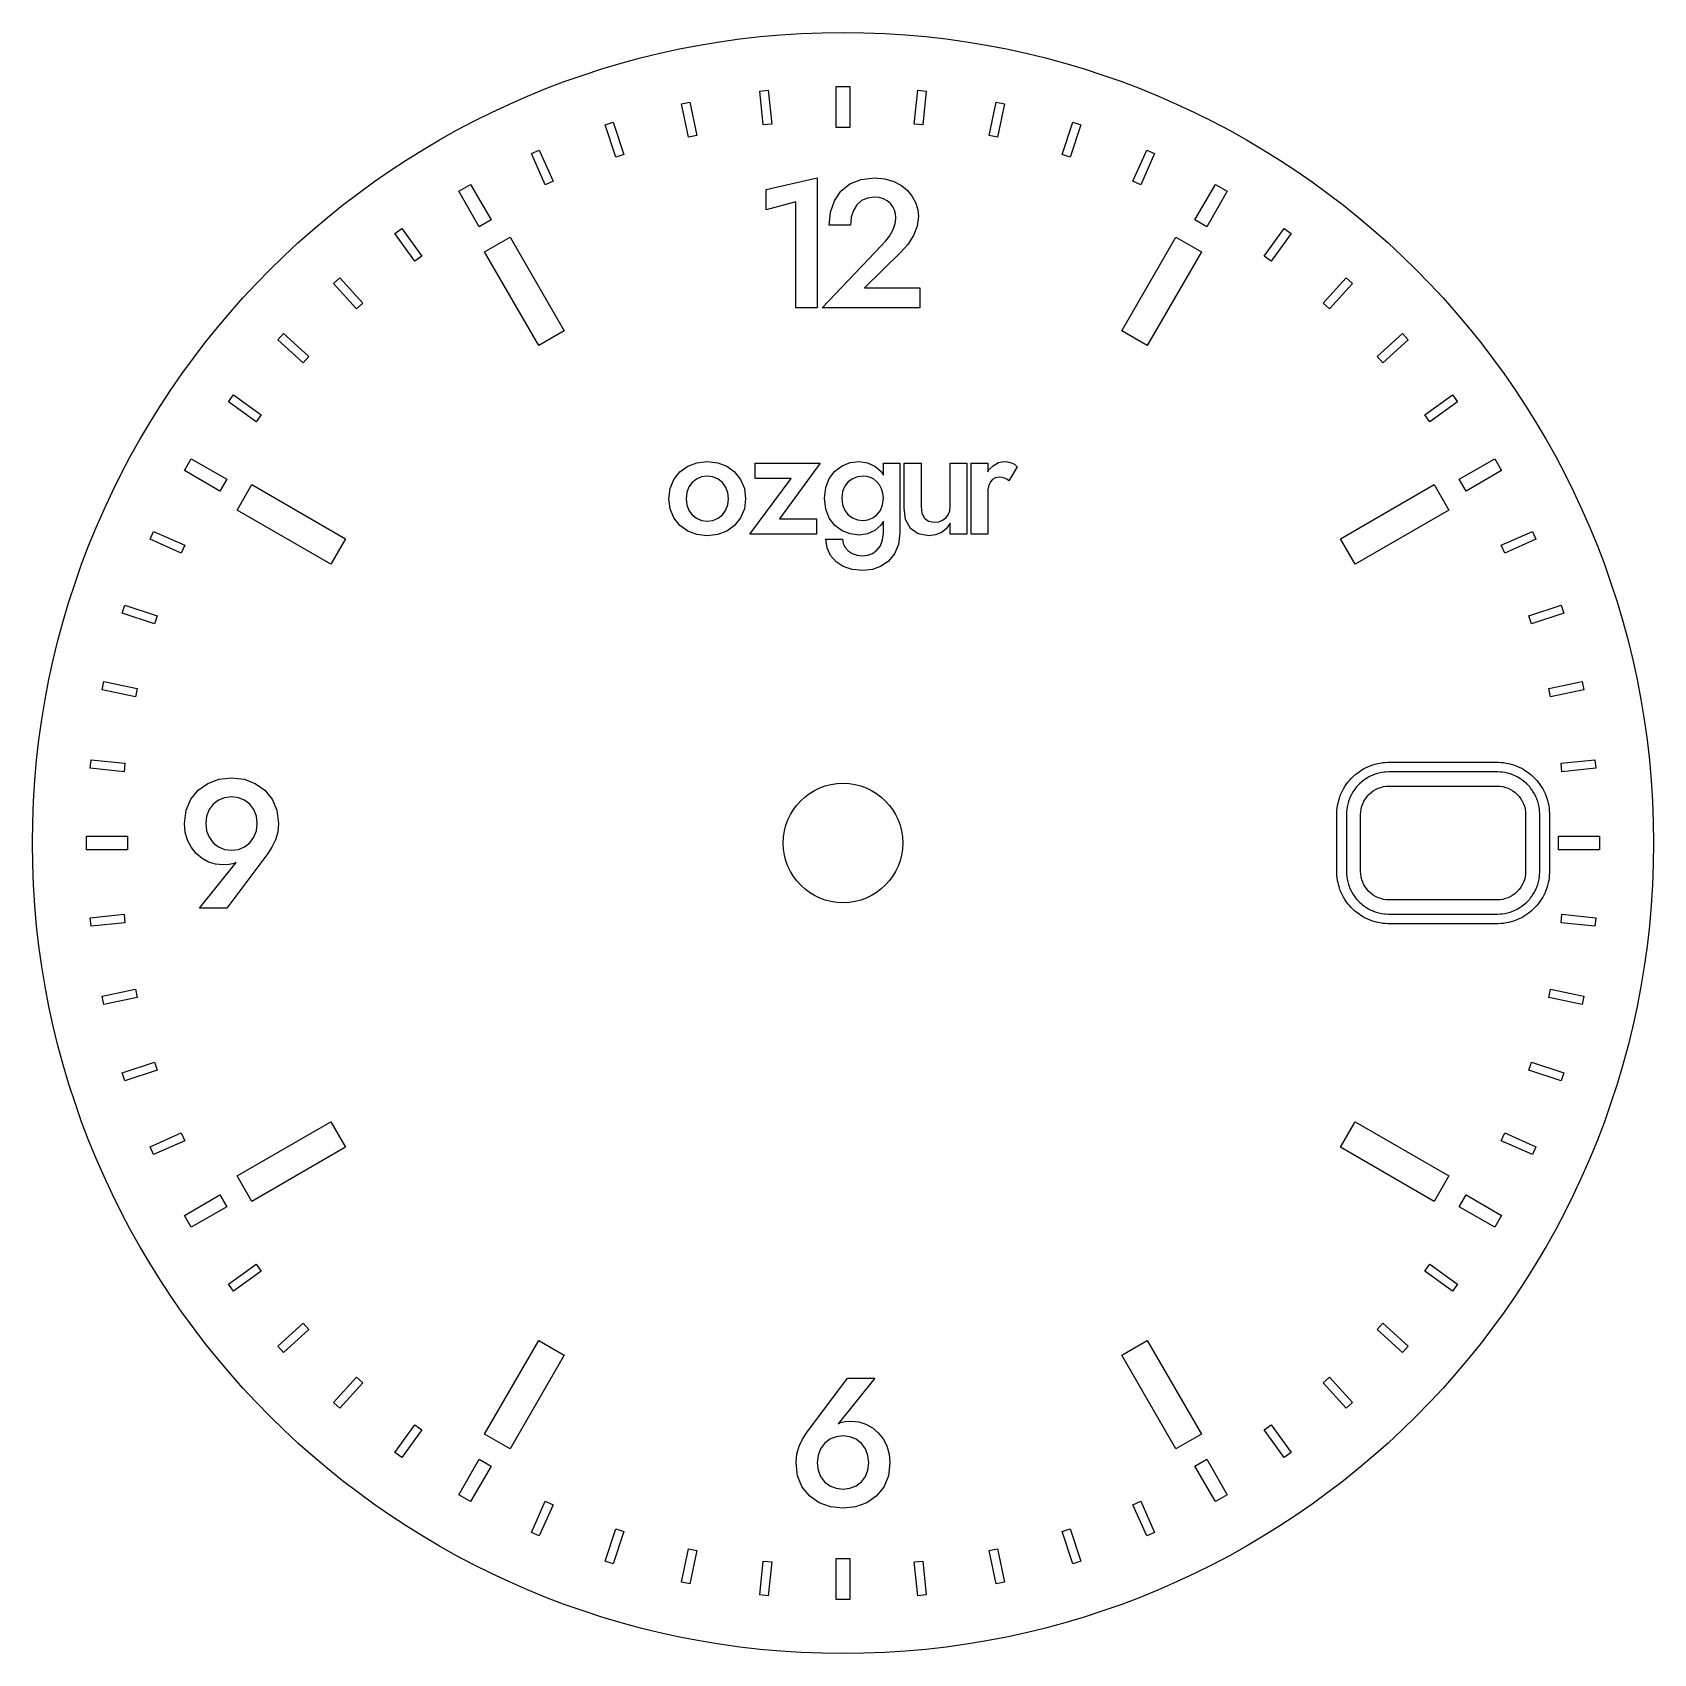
# Model space of a CAD drawing. Header units: millimetres. Extents: x -14.2 to 14.2, y -14.2 to 14.2.
import ezdxf

# ---------------------------------------------------------------- set-up
doc = ezdxf.new("R2010")
doc.units = ezdxf.units.MM
doc.layers.add('ALTIN', color=2, linetype='Continuous')
doc.layers.add('KESIM', color=1, linetype='Continuous')

msp = doc.modelspace()

# ---------------------------------------------------------------- linework, layer by layer
at = {"layer": 'ALTIN'}
for points in [[(-1.4021, 12.6226), (-1.4648, 13.2193), (-1.3156, 13.235), (-1.2529, 12.6383)], [(-0.12, 12.58), (-0.12, 13.3), (0.12, 13.3), (0.12, 12.58)], [(1.2529, 12.6383), (1.3156, 13.235), (1.4648, 13.2193), (1.4021, 12.6226)], [(-2.8386, 12.9938), (-2.6919, 13.025), (-2.5671, 12.4381), (-2.7138, 12.4069)], [(2.6919, 13.025), (2.8386, 12.9938), (2.7138, 12.4069), (2.5671, 12.4381)], [(-3.9958, 12.0552), (-4.1813, 12.6259), (-4.0386, 12.6722), (-3.8532, 12.1016)], [(3.8532, 12.1016), (4.0386, 12.6722), (4.1813, 12.6259), (3.9958, 12.0552)], [(-5.2341, 11.5715), (-5.4781, 12.1196), (-5.3411, 12.1807), (-5.097, 11.6325)], [(5.097, 11.6325), (5.3411, 12.1807), (5.4781, 12.1196), (5.2341, 11.5715)], [(-1.3518, 11.1283), (-1.3518, 11.4884), (-0.4548, 11.6908), (-0.4548, 9.4057), (-0.828, 9.4057), (-0.828, 11.273)], [(0.7775, 11.2872), (0.712, 11.3227), (0.6356, 11.3457), (0.5482, 11.3533), (0.4285, 11.3385), (0.3263, 11.2941), (0.2438, 11.2215), (0.1831, 11.1223), (0.1458, 11.0009), (0.1334, 10.8616), (-0.2428, 10.8616), (-0.2199, 11.0894), (-0.1514, 11.2905), (-0.0375, 11.4587), (0.1203, 11.5864), (0.319, 11.6673), (0.5543, 11.6943), (0.7377, 11.6786), (0.8953, 11.6316), (1.0274, 11.5595), (1.1343, 11.4688), (1.2176, 11.3645), (1.2775, 11.2504), (1.3136, 11.1333), (1.3257, 11.0193), (1.304, 10.8457), (1.2388, 10.6783), (1.1395, 10.5234), (1.0143, 10.386), (0.3775, 9.7592), (1.3518, 9.7592), (1.3518, 9.4057), (-0.3648, 9.4057), (0.6768, 10.5015), (0.7515, 10.5868), (0.8149, 10.6688), (0.8654, 10.7491), (0.9013, 10.8295), (0.9232, 10.9122), (0.9304, 10.9997), (0.9244, 11.0637), (0.9063, 11.1268), (0.8758, 11.1867), (0.8325, 11.2408)], [(-6.3939, 10.8346), (-6.7539, 11.4581), (-6.5461, 11.5781), (-6.1861, 10.9546)], [(6.5461, 11.5781), (6.7539, 11.4581), (6.3939, 10.8346), (6.1861, 10.9546)], [(-7.5255, 10.2304), (-7.8782, 10.7158), (-7.7569, 10.804), (-7.4042, 10.3186)], [(-4.8998, 9.0068), (-5.3502, 8.7468), (-6.3002, 10.3922), (-5.8498, 10.6522)], [(6.3002, 10.3922), (5.3502, 8.7468), (4.8998, 9.0068), (5.8498, 10.6522)], [(7.7569, 10.804), (7.8782, 10.7158), (7.5255, 10.2304), (7.4042, 10.3186)], [(-8.5537, 9.3878), (-8.9552, 9.8336), (-8.8437, 9.934), (-8.4422, 9.4881)], [(8.4422, 9.4881), (8.8437, 9.934), (8.9552, 9.8336), (8.5537, 9.3878)], [(-9.4881, 8.4422), (-9.934, 8.8437), (-9.8336, 8.9552), (-9.3878, 8.5537)], [(9.3878, 8.5537), (9.8336, 8.9552), (9.934, 8.8437), (9.4881, 8.4422)], [(-10.3186, 7.4042), (-10.804, 7.7569), (-10.7158, 7.8782), (-10.2304, 7.5255)], [(10.2304, 7.5255), (10.7158, 7.8782), (10.804, 7.7569), (10.3186, 7.4042)], [(-10.9546, 6.1861), (-11.5781, 6.5461), (-11.4581, 6.7539), (-10.8346, 6.3939)], [(-2.2033, 6.6846), (-2.0411, 6.6225), (-1.9047, 6.5237), (-1.8004, 6.3928), (-1.7342, 6.2345), (-1.7121, 6.0532), (-1.7342, 5.8735), (-1.8004, 5.7148), (-1.9047, 5.5829), (-2.0411, 5.4838), (-2.2033, 5.4217), (-2.3859, 5.401), (-2.567, 5.4217), (-2.7298, 5.4838), (-2.8669, 5.5829), (-2.9714, 5.7148), (-3.0377, 5.8735), (-3.0597, 6.0532), (-3.0377, 6.2345), (-2.9714, 6.3928), (-2.8669, 6.5237), (-2.7298, 6.6225), (-2.567, 6.6846), (-2.3859, 6.7053)], [(-1.6371, 5.4282), (-0.9089, 6.4064), (-1.542, 6.4064), (-1.542, 6.6782), (-0.4007, 6.6782), (-1.1153, 5.6999), (-0.4686, 5.6999), (-0.4686, 5.4282)], [(0.4337, 5.0587), (0.5193, 5.0915), (0.5956, 5.1463), (0.6564, 5.2244), (0.6962, 5.3269), (0.7095, 5.4553), (0.7095, 5.6573), (0.6645, 5.5864), (0.5583, 5.4918), (0.4304, 5.4339), (0.2828, 5.4146), (0.1277, 5.4336), (-0.0174, 5.4906), (-0.1435, 5.5836), (-0.2416, 5.7105), (-0.3046, 5.8704), (-0.3257, 6.0612), (-0.3046, 6.252), (-0.2416, 6.4107), (-0.1435, 6.5367), (-0.0174, 6.6293), (0.1277, 6.6863), (0.2828, 6.7053), (0.4304, 6.6859), (0.5583, 6.6276), (0.6645, 6.534), (0.7095, 6.4643), (0.7095, 6.6782), (0.9974, 6.6782), (0.9974, 5.4553), (0.9747, 5.2496), (0.9065, 5.0834), (0.8016, 4.9552), (0.6687, 4.8643), (0.5158, 4.8102), (0.3507, 4.7921), (0.164, 4.8095), (0.0055, 4.8618), (-0.1222, 4.945), (-0.2174, 5.0562), (-0.2777, 5.1906), (-0.3015, 5.3441), (-0.0081, 5.3441), (0.005, 5.2642), (0.0382, 5.1934), (0.0907, 5.1335), (0.1605, 5.0872), (0.2462, 5.0576), (0.3452, 5.0477)], [(1.7513, 5.6727), (1.8072, 5.7148), (1.8494, 5.7704), (1.8758, 5.8385), (1.8846, 5.9173), (1.8846, 6.6782), (2.178, 6.6782), (2.178, 5.4282), (1.8846, 5.4282), (1.8846, 5.6209), (1.8163, 5.5255), (1.7309, 5.4566), (1.6283, 5.4149), (1.5072, 5.401), (1.3219, 5.4336), (1.1849, 5.5313), (1.1005, 5.6848), (1.0724, 5.8846), (1.0724, 6.6782), (1.3738, 6.6782), (1.3738, 5.9173), (1.3881, 5.7989), (1.4307, 5.7105), (1.5035, 5.6557), (1.6074, 5.6375), (1.6841, 5.6463)], [(3.0123, 6.657), (3.0597, 6.6128), (2.9158, 6.3657), (2.8782, 6.3942), (2.8411, 6.4145), (2.8001, 6.4269), (2.7502, 6.431), (2.6835, 6.4215), (2.6305, 6.3928), (2.5907, 6.3475), (2.5638, 6.288), (2.5485, 6.2159), (2.5434, 6.1321), (2.5434, 5.4282), (2.253, 5.4282), (2.253, 6.6782), (2.5434, 6.6782), (2.5434, 6.5224), (2.5652, 6.5579), (2.6453, 6.6387), (2.7353, 6.6906), (2.8288, 6.7079), (2.8947, 6.7025), (2.9566, 6.6862)], [(10.8346, 6.3939), (11.4581, 6.7539), (11.5781, 6.5461), (10.9546, 6.1861)], [(-8.7468, 5.3502), (-9.0068, 4.8998), (-10.6522, 5.8498), (-10.3922, 6.3002)], [(-2.2856, 5.6717), (-2.1961, 5.7092), (-2.1205, 5.7692), (-2.0628, 5.8481), (-2.0258, 5.9435), (-2.0135, 6.0532), (-2.0258, 6.1631), (-2.0628, 6.2595), (-2.1205, 6.3392), (-2.1961, 6.3984), (-2.2856, 6.435), (-2.3859, 6.4472), (-2.4866, 6.435), (-2.5765, 6.3984), (-2.6518, 6.3392), (-2.7094, 6.2595), (-2.7461, 6.1631), (-2.7583, 6.0532), (-2.7461, 5.9435), (-2.7094, 5.8481), (-2.6518, 5.7692), (-2.5765, 5.7092), (-2.4866, 5.6717), (-2.3859, 5.6591)], [(0.439, 5.6813), (0.5218, 5.7148), (0.5962, 5.7702), (0.6564, 5.8464), (0.6962, 5.9436), (0.7095, 6.0612), (0.7016, 6.1505), (0.6781, 6.2281), (0.6419, 6.2948), (0.5953, 6.3504), (0.541, 6.3943), (0.4811, 6.4251), (0.418, 6.4436), (0.3537, 6.4497), (0.2568, 6.4385), (0.1673, 6.4047), (0.0903, 6.3495), (0.0301, 6.2731), (-0.0087, 6.1768), (-0.0217, 6.0612), (-0.0087, 5.9455), (0.0301, 5.8481), (0.0903, 5.7706), (0.1673, 5.7148), (0.2568, 5.6813), (0.3537, 5.6702)], [(10.6522, 5.8498), (9.0068, 4.8998), (8.7468, 5.3502), (10.3922, 6.3002)], [(-12.1807, 5.3411), (-12.1196, 5.4781), (-11.5715, 5.2341), (-11.6325, 5.097)], [(11.5715, 5.2341), (12.1196, 5.4781), (12.1807, 5.3411), (11.6325, 5.097)], [(-12.1016, 3.8532), (-12.6722, 4.0386), (-12.6259, 4.1813), (-12.0552, 3.9958)], [(12.0552, 3.9958), (12.6259, 4.1813), (12.6722, 4.0386), (12.1016, 3.8532)], [(-12.4381, 2.5671), (-13.025, 2.6919), (-12.9938, 2.8386), (-12.4069, 2.7138)], [(12.9938, 2.8386), (13.025, 2.6919), (12.4381, 2.5671), (12.4069, 2.7138)], [(-12.6383, 1.2529), (-13.235, 1.3156), (-13.2193, 1.4648), (-12.6226, 1.4021)], [(13.2193, 1.4648), (13.235, 1.3156), (12.6383, 1.2529), (12.6226, 1.4021)], [(-11.5625, 0.19), (-11.5762, 0.3443), (-11.5484, 0.5768), (-11.4652, 0.7732), (-11.3354, 0.931), (-11.1679, 1.0479), (-10.9702, 1.1202), (-10.75, 1.1443), (-10.5298, 1.1202), (-10.3321, 1.0479), (-10.1646, 0.931), (-10.0348, 0.7732), (-9.9516, 0.5768), (-9.9238, 0.3443), (-9.9375, 0.193), (-9.9786, 0.0545), (-10.0397, -0.0714), (-10.1137, -0.1861), (-10.8304, -1.1443), (-11.3125, -1.1443), (-10.6654, -0.3429), (-10.7003, -0.3598), (-10.7924, -0.3791), (-10.8982, -0.3855), (-11.0292, -0.3727), (-11.1533, -0.3342), (-11.2678, -0.271), (-11.3703, -0.1846), (-11.4563, -0.0773), (-11.5214, 0.0485)], [(12.413, -0.6106), (12.4058, -0.6592), (12.3978, -0.6996), (12.3859, -0.7472), (12.3739, -0.7866), (12.3574, -0.8328), (12.3416, -0.8709), (12.3206, -0.9153), (12.3012, -0.9516), (12.276, -0.9937), (12.2531, -1.028), (12.2239, -1.0674), (12.1977, -1.0993), (12.1648, -1.1356), (12.1356, -1.1648), (12.0993, -1.1977), (12.0674, -1.2239), (12.028, -1.2531), (11.9937, -1.276), (11.9516, -1.3012), (11.9153, -1.3206), (11.8709, -1.3416), (11.8328, -1.3574), (11.7866, -1.3739), (11.7472, -1.3859), (11.6996, -1.3978), (11.6592, -1.4058), (11.6106, -1.413), (11.5696, -1.4171), (11.5206, -1.4195), (11.5, -1.42), (9.6, -1.42), (9.5794, -1.4195), (9.5304, -1.4171), (9.4894, -1.413), (9.4408, -1.4058), (9.4004, -1.3978), (9.3528, -1.3859), (9.3134, -1.3739), (9.2672, -1.3574), (9.2291, -1.3416), (9.1847, -1.3206), (9.1484, -1.3012), (9.1063, -1.276), (9.072, -1.2531), (9.0326, -1.2239), (9.0007, -1.1977), (8.9644, -1.1648), (8.9352, -1.1356), (8.9023, -1.0993), (8.8761, -1.0674), (8.8469, -1.028), (8.824, -0.9937), (8.7988, -0.9516), (8.7794, -0.9153), (8.7584, -0.8709), (8.7426, -0.8328), (8.7261, -0.7866), (8.7141, -0.7472), (8.7022, -0.6996), (8.6942, -0.6592), (8.687, -0.6106), (8.6829, -0.5696), (8.6805, -0.5206), (8.68, -0.5), (8.68, 0.5), (8.6805, 0.5206), (8.6829, 0.5696), (8.687, 0.6106), (8.6942, 0.6592), (8.7022, 0.6996), (8.7141, 0.7472), (8.7261, 0.7866), (8.7426, 0.8328), (8.7584, 0.8709), (8.7794, 0.9153), (8.7988, 0.9516), (8.824, 0.9937), (8.8469, 1.028), (8.8761, 1.0674), (8.9023, 1.0993), (8.9352, 1.1356), (8.9644, 1.1648), (9.0007, 1.1977), (9.0326, 1.2239), (9.072, 1.2531), (9.1063, 1.276), (9.1484, 1.3012), (9.1847, 1.3206), (9.2291, 1.3416), (9.2672, 1.3574), (9.3134, 1.3739), (9.3528, 1.3859), (9.4004, 1.3978), (9.4408, 1.4058), (9.4894, 1.413), (9.5304, 1.4171), (9.5794, 1.4195), (9.6, 1.42), (11.5, 1.42), (11.5206, 1.4195), (11.5696, 1.4171), (11.6106, 1.413), (11.6592, 1.4058), (11.6996, 1.3978), (11.7472, 1.3859), (11.7866, 1.3739), (11.8328, 1.3574), (11.8709, 1.3416), (11.9153, 1.3206), (11.9516, 1.3012), (11.9937, 1.276), (12.028, 1.2531), (12.0674, 1.2239), (12.0993, 1.1977), (12.1356, 1.1648), (12.1648, 1.1356), (12.1977, 1.0993), (12.2239, 1.0674), (12.2531, 1.028), (12.276, 0.9937), (12.3012, 0.9516), (12.3206, 0.9153), (12.3416, 0.8709), (12.3574, 0.8328), (12.3739, 0.7866), (12.3859, 0.7472), (12.3978, 0.6996), (12.4058, 0.6592), (12.413, 0.6106), (12.4171, 0.5696), (12.4195, 0.5206), (12.42, 0.5), (12.42, -0.5), (12.4195, -0.5206), (12.4171, -0.5696)], [(12.2473, 0.5613), (12.2449, 0.5857), (12.2377, 0.6342), (12.2329, 0.6583), (12.221, 0.7059), (12.2139, 0.7294), (12.1973, 0.7756), (12.1879, 0.7982), (12.167, 0.8426), (12.1554, 0.8642), (12.1302, 0.9063), (12.1165, 0.9267), (12.0873, 0.9661), (12.0717, 0.9851), (12.0388, 1.0214), (12.0214, 1.0388), (11.9851, 1.0717), (11.9661, 1.0873), (11.9267, 1.1165), (11.9063, 1.1302), (11.8642, 1.1554), (11.8426, 1.167), (11.7982, 1.1879), (11.7756, 1.1973), (11.7294, 1.2139), (11.7059, 1.221), (11.6583, 1.2329), (11.6342, 1.2377), (11.5857, 1.2449), (11.5613, 1.2473), (11.5123, 1.2497), (11.5, 1.25), (9.6, 1.25), (9.5877, 1.2497), (9.5387, 1.2473), (9.5143, 1.2449), (9.4658, 1.2377), (9.4417, 1.2329), (9.3941, 1.221), (9.3706, 1.2139), (9.3244, 1.1973), (9.3018, 1.1879), (9.2574, 1.167), (9.2358, 1.1554), (9.1937, 1.1302), (9.1733, 1.1165), (9.1339, 1.0873), (9.1149, 1.0717), (9.0786, 1.0388), (9.0612, 1.0214), (9.0283, 0.9851), (9.0127, 0.9661), (8.9835, 0.9267), (8.9698, 0.9063), (8.9446, 0.8642), (8.933, 0.8426), (8.9121, 0.7982), (8.9027, 0.7756), (8.8861, 0.7294), (8.879, 0.7059), (8.8671, 0.6583), (8.8623, 0.6342), (8.8551, 0.5857), (8.8527, 0.5613), (8.8503, 0.5123), (8.85, 0.5), (8.85, -0.5), (8.8503, -0.5123), (8.8527, -0.5613), (8.8551, -0.5857), (8.8623, -0.6342), (8.8671, -0.6583), (8.879, -0.7059), (8.8861, -0.7294), (8.9027, -0.7756), (8.9121, -0.7982), (8.933, -0.8426), (8.9446, -0.8642), (8.9698, -0.9063), (8.9835, -0.9267), (9.0127, -0.9661), (9.0283, -0.9851), (9.0612, -1.0214), (9.0786, -1.0388), (9.1149, -1.0717), (9.1339, -1.0873), (9.1733, -1.1165), (9.1937, -1.1302), (9.2358, -1.1554), (9.2574, -1.167), (9.3018, -1.1879), (9.3244, -1.1973), (9.3706, -1.2139), (9.3941, -1.221), (9.4417, -1.2329), (9.4658, -1.2377), (9.5143, -1.2449), (9.5387, -1.2473), (9.5877, -1.2497), (9.6, -1.25), (11.5, -1.25), (11.5123, -1.2497), (11.5613, -1.2473), (11.5857, -1.2449), (11.6342, -1.2377), (11.6583, -1.2329), (11.7059, -1.221), (11.7294, -1.2139), (11.7756, -1.1973), (11.7982, -1.1879), (11.8426, -1.167), (11.8642, -1.1554), (11.9063, -1.1302), (11.9267, -1.1165), (11.9661, -1.0873), (11.9851, -1.0717), (12.0214, -1.0388), (12.0388, -1.0214), (12.0717, -0.9851), (12.0873, -0.9661), (12.1165, -0.9267), (12.1302, -0.9063), (12.1554, -0.8642), (12.167, -0.8426), (12.1879, -0.7982), (12.1973, -0.7756), (12.2139, -0.7294), (12.221, -0.7059), (12.2329, -0.6583), (12.2377, -0.6342), (12.2449, -0.5857), (12.2473, -0.5613), (12.2497, -0.5123), (12.25, -0.5), (12.25, 0.5), (12.2497, 0.5123)], [(-11.2035, 0.3443), (-11.1887, 0.2138), (-11.1443, 0.0997), (-11.0737, 0.0049), (-10.9815, -0.0676), (-10.8722, -0.1131), (-10.75, -0.1283), (-10.628, -0.1131), (-10.519, -0.0676), (-10.4269, 0.0049), (-10.3568, 0.0997), (-10.3119, 0.2138), (-10.297, 0.3443), (-10.3119, 0.474), (-10.3568, 0.5869), (-10.4269, 0.68), (-10.519, 0.7506), (-10.628, 0.7954), (-10.75, 0.8104), (-10.8722, 0.7954), (-10.9815, 0.7506), (-11.0737, 0.68), (-11.1443, 0.5869), (-11.1887, 0.474)], [(-12.58, -0.12), (-13.3, -0.12), (-13.3, 0.12), (-12.58, 0.12)], [(12.58, 0.12), (13.3, 0.12), (13.3, -0.12), (12.58, -0.12)], [(-12.6226, -1.4021), (-13.2193, -1.4648), (-13.235, -1.3156), (-12.6383, -1.2529)], [(12.6383, -1.2529), (13.235, -1.3156), (13.2193, -1.4648), (12.6226, -1.4021)], [(-12.4069, -2.7138), (-12.9938, -2.8386), (-13.025, -2.6919), (-12.4381, -2.5671)], [(12.4381, -2.5671), (13.025, -2.6919), (12.9938, -2.8386), (12.4069, -2.7138)], [(-12.6259, -4.1813), (-12.6722, -4.0386), (-12.1016, -3.8532), (-12.0552, -3.9958)], [(12.1016, -3.8532), (12.6722, -4.0386), (12.6259, -4.1813), (12.0552, -3.9958)], [(-12.1196, -5.4781), (-12.1807, -5.3411), (-11.6325, -5.097), (-11.5715, -5.2341)], [(-10.6522, -5.8498), (-9.0068, -4.8998), (-8.7468, -5.3502), (-10.3922, -6.3002)], [(10.3922, -6.3002), (8.7468, -5.3502), (9.0068, -4.8998), (10.6522, -5.8498)], [(11.6325, -5.097), (12.1807, -5.3411), (12.1196, -5.4781), (11.5715, -5.2341)], [(-10.8346, -6.3939), (-11.4581, -6.7539), (-11.5781, -6.5461), (-10.9546, -6.1861)], [(10.9546, -6.1861), (11.5781, -6.5461), (11.4581, -6.7539), (10.8346, -6.3939)], [(-10.2304, -7.5255), (-10.7158, -7.8782), (-10.804, -7.7569), (-10.3186, -7.4042)], [(10.804, -7.7569), (10.7158, -7.8782), (10.2304, -7.5255), (10.3186, -7.4042)], [(-9.3878, -8.5537), (-9.8336, -8.9552), (-9.934, -8.8437), (-9.4881, -8.4422)], [(9.934, -8.8437), (9.8336, -8.9552), (9.3878, -8.5537), (9.4881, -8.4422)], [(-5.3502, -8.7468), (-4.8998, -9.0068), (-5.8498, -10.6522), (-6.3002, -10.3922)], [(5.8498, -10.6522), (4.8998, -9.0068), (5.3502, -8.7468), (6.3002, -10.3922)], [(-8.4422, -9.4881), (-8.8437, -9.934), (-8.9552, -9.8336), (-8.5537, -9.3878)], [(8.5537, -9.3878), (8.9552, -9.8336), (8.8437, -9.934), (8.4422, -9.4881)], [(0.7984, -11.1262), (0.7152, -11.3232), (0.5854, -11.4818), (0.4179, -11.5979), (0.2202, -11.6691), (0, -11.6928), (-0.2202, -11.6691), (-0.4179, -11.5979), (-0.5854, -11.4818), (-0.7152, -11.3232), (-0.7984, -11.1262), (-0.8262, -10.8958), (-0.813, -10.7442), (-0.7734, -10.605), (-0.7125, -10.4783), (-0.6363, -10.3654), (0.0768, -9.4072), (0.559, -9.4072), (-0.0874, -10.2084), (-0.0517, -10.1902), (0.0401, -10.1694), (0.1477, -10.1625), (0.2772, -10.1758), (0.4018, -10.2158), (0.517, -10.2802), (0.6188, -10.3669), (0.704, -10.4742), (0.7699, -10.6), (0.8121, -10.7415), (0.8262, -10.8958)], [(-7.4042, -10.3186), (-7.7569, -10.804), (-7.8782, -10.7158), (-7.5255, -10.2304)], [(7.5255, -10.2304), (7.8782, -10.7158), (7.7569, -10.804), (7.4042, -10.3186)], [(0.453, -10.8958), (0.4381, -10.765), (0.3932, -10.6497), (0.3231, -10.5543), (0.231, -10.483), (0.122, -10.4381), (0, -10.4232), (-0.1222, -10.4381), (-0.2315, -10.483), (-0.3237, -10.5543), (-0.3943, -10.6497), (-0.4387, -10.765), (-0.4535, -10.8958), (-0.4387, -11.0251), (-0.3943, -11.1369), (-0.3237, -11.2286), (-0.2315, -11.2991), (-0.1222, -11.3435), (0, -11.3583), (0.122, -11.3435), (0.231, -11.2991), (0.3231, -11.2286), (0.3932, -11.1369), (0.4381, -11.0251)], [(-6.1861, -10.9546), (-6.5461, -11.5781), (-6.7539, -11.4581), (-6.3939, -10.8346)], [(6.3939, -10.8346), (6.7539, -11.4581), (6.5461, -11.5781), (6.1861, -10.9546)], [(-5.097, -11.6325), (-5.3411, -12.1807), (-5.4781, -12.1196), (-5.2341, -11.5715)], [(5.2341, -11.5715), (5.4781, -12.1196), (5.3411, -12.1807), (5.097, -11.6325)], [(-3.8532, -12.1016), (-4.0386, -12.6722), (-4.1813, -12.6259), (-3.9958, -12.0552)], [(3.9958, -12.0552), (4.1813, -12.6259), (4.0386, -12.6722), (3.8532, -12.1016)], [(-2.5671, -12.4381), (-2.6919, -13.025), (-2.8386, -12.9938), (-2.7138, -12.4069)], [(2.7138, -12.4069), (2.8386, -12.9938), (2.6919, -13.025), (2.5671, -12.4381)], [(-1.3156, -13.235), (-1.4648, -13.2193), (-1.4021, -12.6226), (-1.2529, -12.6383)], [(0.12, -12.58), (0.12, -13.3), (-0.12, -13.3), (-0.12, -12.58)], [(1.4648, -13.2193), (1.3156, -13.235), (1.2529, -12.6383), (1.4021, -12.6226)]]:
    msp.add_lwpolyline(points, close=True, dxfattribs=at)
at = {"layer": 'KESIM'}
msp.add_lwpolyline([(12, -0.5), (11.9976, -0.549), (11.9904, -0.5975), (11.9785, -0.6451), (11.9619, -0.6913), (11.941, -0.7357), (11.9157, -0.7778), (11.8865, -0.8172), (11.8536, -0.8536), (11.8172, -0.8865), (11.7778, -0.9157), (11.7357, -0.941), (11.6913, -0.9619), (11.6451, -0.9785), (11.5975, -0.9904), (11.549, -0.9976), (11.5, -1), (9.6, -1), (9.551, -0.9976), (9.5025, -0.9904), (9.4549, -0.9785), (9.4087, -0.9619), (9.3643, -0.941), (9.3222, -0.9157), (9.2828, -0.8865), (9.2464, -0.8536), (9.2135, -0.8172), (9.1843, -0.7778), (9.159, -0.7357), (9.1381, -0.6913), (9.1215, -0.6451), (9.1096, -0.5975), (9.1024, -0.549), (9.1, -0.5), (9.1, 0.5), (9.1024, 0.549), (9.1096, 0.5975), (9.1215, 0.6451), (9.1381, 0.6913), (9.159, 0.7357), (9.1843, 0.7778), (9.2135, 0.8172), (9.2464, 0.8536), (9.2828, 0.8865), (9.3222, 0.9157), (9.3643, 0.941), (9.4087, 0.9619), (9.4549, 0.9785), (9.5025, 0.9904), (9.551, 0.9976), (9.6, 1), (11.5, 1), (11.549, 0.9976), (11.5975, 0.9904), (11.6451, 0.9785), (11.6913, 0.9619), (11.7357, 0.941), (11.7778, 0.9157), (11.8172, 0.8865), (11.8536, 0.8536), (11.8865, 0.8172), (11.9157, 0.7778), (11.941, 0.7357), (11.9619, 0.6913), (11.9785, 0.6451), (11.9904, 0.5975), (11.9976, 0.549), (12, 0.5)], close=True, dxfattribs=at)
for radius in [14.25, 1.05]:
    msp.add_circle((0, 0), radius, dxfattribs=at)

doc.saveas('drawing.dxf')
